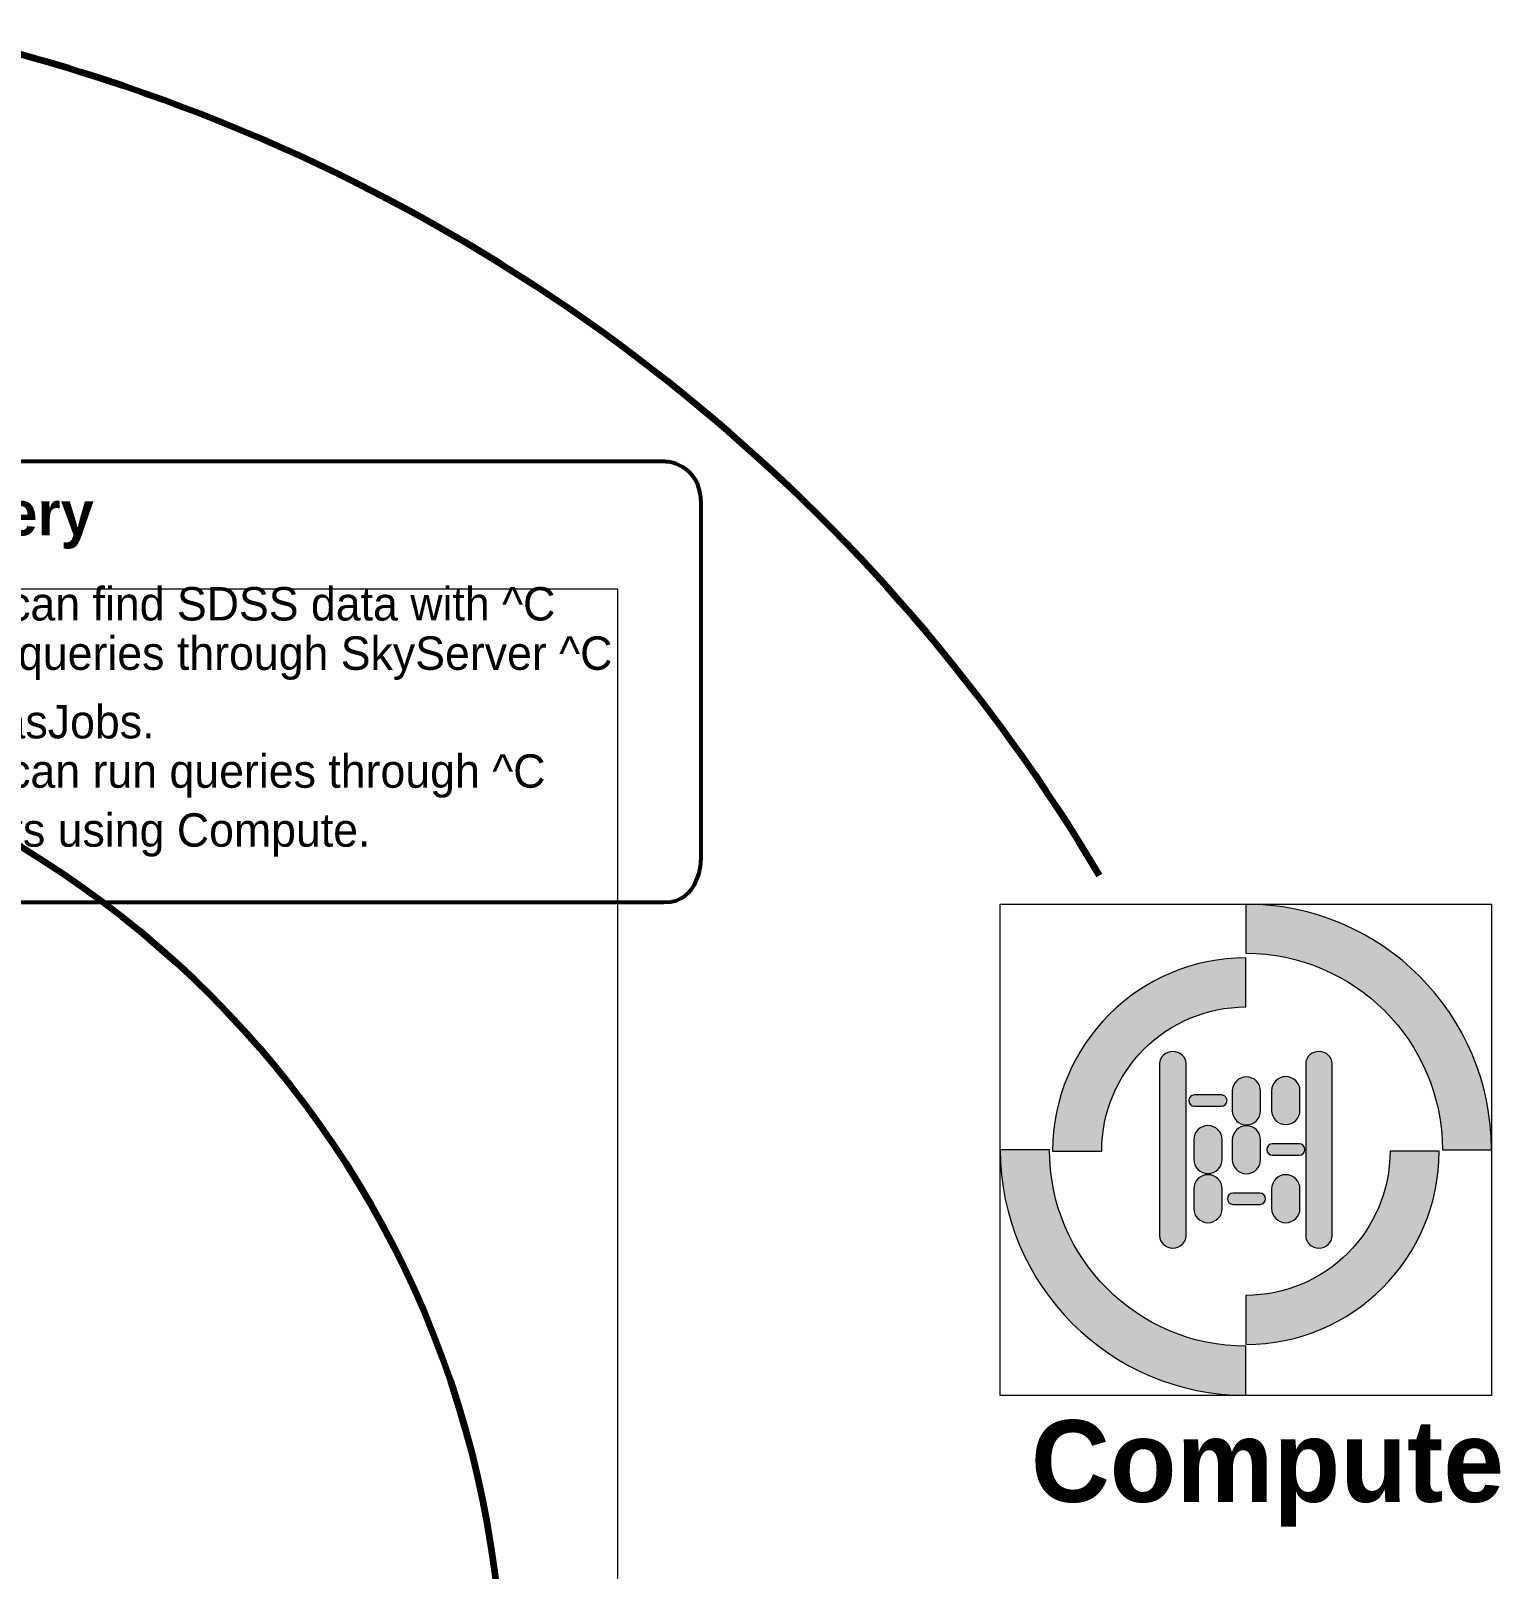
# Model space of a CAD drawing. Header units: inches. Extents: x -201 to 1228, y -1214 to 217.
# Drawn here: x 689 to 1228, y -455 to 109 of the extents above; entities that cross this region are included whole.
import ezdxf

# ---------------------------------------------------------------- set-up
doc = ezdxf.new("R2010")
doc.units = ezdxf.units.IN
doc.header["$MEASUREMENT"] = 0
doc.layers.add('Layer 1', color=7, linetype='Continuous')

# ---------------------------------------------------------------- blocks, each defined once
blk = doc.blocks.new('block 4')
at = {"layer": 'Layer 1', "lineweight": 0}
blk.add_lwpolyline([(94.14, -95.43), (904.26, -95.43), (904.26, -905.54), (94.14, -905.54), (94.14, -95.43)], dxfattribs=at)
at = {"layer": 'Layer 1', "color": 159, "lineweight": 211, "true_color": 0x1b3564}
blk.add_open_spline([(496.86, -137.43), (698.66, -137.43), (862.25, -301.03), (862.25, -502.82)], degree=3, dxfattribs=at)
blk = doc.blocks.new('block 3')
at = {"layer": 'Layer 1', "lineweight": 0}
blk.add_lwpolyline([(94.14, -95.43), (904.26, -95.43), (904.26, -905.54), (94.14, -905.54), (94.14, -95.43)], dxfattribs=at)
at = {"layer": 'Layer 1'}
blk.add_blockref('block 4', (0, 0), dxfattribs=at)
blk = doc.blocks.new('block 2')
at = {"layer": 'Layer 1'}
blk.add_blockref('block 3', (0, 0), dxfattribs=at)
blk = doc.blocks.new('block 7')
at = {"layer": 'Layer 1', "true_color": 0x1b3564}
h = blk.add_hatch(color=159, dxfattribs=at)
h.dxf.hatch_style = 2
edge = h.paths.add_edge_path()
edge.add_spline(control_points=[(1224.58, -300.92), (1224.58, -300.92), (1206.58, -300.92), (1206.58, -300.92), (1206.58, -261.22), (1174.28, -228.92), (1134.58, -228.92), (1134.58, -228.92), (1134.58, -210.92), (1134.58, -210.92), (1184.2, -210.92), (1224.58, -251.3), (1224.58, -300.92)], knot_values=[0, 0, 0, 0, 1, 1, 1, 2, 2, 2, 3, 3, 3, 4, 4, 4, 4], degree=3, periodic=0)
edge.add_line((1224.58, -300.92), (1224.58, -300.92))
at = {"layer": 'Layer 1', "true_color": 0x979797}
h = blk.add_hatch(color=252, dxfattribs=at)
h.dxf.hatch_style = 2
edge = h.paths.add_edge_path()
edge.add_spline(control_points=[(1081.73, -301.45), (1081.73, -301.45), (1063.73, -301.45), (1063.73, -301.45), (1063.73, -262.38), (1095.51, -230.6), (1134.58, -230.6), (1134.58, -230.6), (1134.58, -248.6), (1134.58, -248.6), (1105.44, -248.6), (1081.73, -272.31), (1081.73, -301.45)], knot_values=[0, 0, 0, 0, 1, 1, 1, 2, 2, 2, 3, 3, 3, 4, 4, 4, 4], degree=3, periodic=0)
edge.add_line((1081.73, -301.45), (1081.73, -301.45))
at = {"layer": 'Layer 1', "true_color": 0x1b3564}
h = blk.add_hatch(color=159, dxfattribs=at)
h.dxf.hatch_style = 2
edge = h.paths.add_edge_path()
edge.add_spline(control_points=[(1112.66, -332.42), (1112.66, -334.91), (1110.48, -336.92), (1107.8, -336.92), (1105.13, -336.92), (1102.95, -334.91), (1102.95, -332.42), (1102.95, -332.42), (1102.95, -269.42), (1102.95, -269.42), (1102.95, -266.93), (1105.13, -264.92), (1107.8, -264.92), (1110.48, -264.92), (1112.66, -266.93), (1112.66, -269.42), (1112.66, -269.42), (1112.66, -332.42), (1112.66, -332.42)], knot_values=[0, 0, 0, 0, 1, 1, 1, 2, 2, 2, 3, 3, 3, 4, 4, 4, 5, 5, 5, 6, 6, 6, 6], degree=3, periodic=1)
h = blk.add_hatch(color=159, dxfattribs=at)
h.dxf.hatch_style = 2
edge = h.paths.add_edge_path()
edge.add_spline(control_points=[(1166.2, -332.42), (1166.2, -334.9), (1164.03, -336.92), (1161.35, -336.92), (1158.67, -336.92), (1156.49, -334.9), (1156.49, -332.42), (1156.49, -332.42), (1156.49, -269.42), (1156.49, -269.42), (1156.49, -266.93), (1158.67, -264.92), (1161.35, -264.92), (1164.03, -264.92), (1166.2, -266.93), (1166.2, -269.42), (1166.2, -269.42), (1166.2, -332.42), (1166.2, -332.42)], knot_values=[0, 0, 0, 0, 1, 1, 1, 2, 2, 2, 3, 3, 3, 4, 4, 4, 5, 5, 5, 6, 6, 6, 6], degree=3, periodic=1)
h = blk.add_hatch(color=159, dxfattribs=at)
h.dxf.hatch_style = 2
edge = h.paths.add_edge_path()
edge.add_spline(control_points=[(1134.78, -291.81), (1131.91, -291.81), (1129.58, -289.48), (1129.58, -286.62), (1129.58, -286.62), (1129.58, -279.42), (1129.58, -279.42), (1129.58, -276.55), (1131.91, -274.22), (1134.78, -274.22), (1137.65, -274.22), (1139.97, -276.55), (1139.97, -279.42), (1139.97, -279.42), (1139.97, -286.62), (1139.97, -286.62), (1139.97, -289.48), (1137.65, -291.81), (1134.78, -291.81)], knot_values=[0, 0, 0, 0, 1, 1, 1, 2, 2, 2, 3, 3, 3, 4, 4, 4, 5, 5, 5, 6, 6, 6, 6], degree=3, periodic=0)
edge.add_line((1134.78, -291.81), (1134.78, -291.81))
h = blk.add_hatch(color=159, dxfattribs=at)
h.dxf.hatch_style = 2
edge = h.paths.add_edge_path()
edge.add_spline(control_points=[(1149.2, -291.71), (1146.34, -291.71), (1144.01, -289.39), (1144.01, -286.52), (1144.01, -286.52), (1144.01, -279.32), (1144.01, -279.32), (1144.01, -276.45), (1146.34, -274.13), (1149.2, -274.13), (1152.07, -274.13), (1154.4, -276.45), (1154.4, -279.32), (1154.4, -279.32), (1154.4, -286.52), (1154.4, -286.52), (1154.4, -289.39), (1152.07, -291.71), (1149.2, -291.71)], knot_values=[0, 0, 0, 0, 1, 1, 1, 2, 2, 2, 3, 3, 3, 4, 4, 4, 5, 5, 5, 6, 6, 6, 6], degree=3, periodic=0)
edge.add_line((1149.2, -291.71), (1149.2, -291.71))
h = blk.add_hatch(color=159, dxfattribs=at)
h.dxf.hatch_style = 2
edge = h.paths.add_edge_path()
edge.add_spline(control_points=[(1125.61, -285), (1125.61, -285), (1115.76, -285), (1115.76, -285), (1114.61, -285), (1113.68, -284.07), (1113.68, -282.92), (1113.68, -281.77), (1114.61, -280.84), (1115.76, -280.84), (1115.76, -280.84), (1125.61, -280.84), (1125.61, -280.84), (1126.75, -280.84), (1127.68, -281.77), (1127.68, -282.92), (1127.68, -284.07), (1126.75, -285), (1125.61, -285)], knot_values=[0, 0, 0, 0, 1, 1, 1, 2, 2, 2, 3, 3, 3, 4, 4, 4, 5, 5, 5, 6, 6, 6, 6], degree=3, periodic=0)
edge.add_line((1125.61, -285), (1125.61, -285))
h = blk.add_hatch(color=159, dxfattribs=at)
h.dxf.hatch_style = 2
edge = h.paths.add_edge_path()
edge.add_spline(control_points=[(1120.68, -309.64), (1117.81, -309.64), (1115.49, -307.32), (1115.49, -304.45), (1115.49, -304.45), (1115.49, -297.25), (1115.49, -297.25), (1115.49, -294.38), (1117.81, -292.06), (1120.68, -292.06), (1123.55, -292.06), (1125.88, -294.38), (1125.88, -297.25), (1125.88, -297.25), (1125.88, -304.45), (1125.88, -304.45), (1125.88, -307.32), (1123.55, -309.64), (1120.68, -309.64)], knot_values=[0, 0, 0, 0, 1, 1, 1, 2, 2, 2, 3, 3, 3, 4, 4, 4, 5, 5, 5, 6, 6, 6, 6], degree=3, periodic=0)
edge.add_line((1120.68, -309.64), (1120.68, -309.64))
h = blk.add_hatch(color=159, dxfattribs=at)
h.dxf.hatch_style = 2
edge = h.paths.add_edge_path()
edge.add_spline(control_points=[(1134.78, -309.72), (1131.91, -309.72), (1129.58, -307.39), (1129.58, -304.52), (1129.58, -304.52), (1129.58, -297.32), (1129.58, -297.32), (1129.58, -294.46), (1131.91, -292.13), (1134.78, -292.13), (1137.65, -292.13), (1139.97, -294.46), (1139.97, -297.32), (1139.97, -297.32), (1139.97, -304.52), (1139.97, -304.52), (1139.97, -307.39), (1137.65, -309.72), (1134.78, -309.72)], knot_values=[0, 0, 0, 0, 1, 1, 1, 2, 2, 2, 3, 3, 3, 4, 4, 4, 5, 5, 5, 6, 6, 6, 6], degree=3, periodic=0)
edge.add_line((1134.78, -309.72), (1134.78, -309.72))
h = blk.add_hatch(color=159, dxfattribs=at)
h.dxf.hatch_style = 2
edge = h.paths.add_edge_path()
edge.add_spline(control_points=[(1154.13, -302.93), (1154.13, -302.93), (1144.28, -302.93), (1144.28, -302.93), (1143.13, -302.93), (1142.2, -302), (1142.2, -300.85), (1142.2, -299.7), (1143.13, -298.77), (1144.28, -298.77), (1144.28, -298.77), (1154.13, -298.77), (1154.13, -298.77), (1155.27, -298.77), (1156.21, -299.7), (1156.21, -300.85), (1156.21, -302), (1155.27, -302.93), (1154.13, -302.93)], knot_values=[0, 0, 0, 0, 1, 1, 1, 2, 2, 2, 3, 3, 3, 4, 4, 4, 5, 5, 5, 6, 6, 6, 6], degree=3, periodic=0)
edge.add_line((1154.13, -302.93), (1154.13, -302.93))
h = blk.add_hatch(color=159, dxfattribs=at)
h.dxf.hatch_style = 2
edge = h.paths.add_edge_path()
edge.add_spline(control_points=[(1134.58, -390.92), (1084.95, -390.92), (1044.58, -350.55), (1044.58, -300.92), (1044.58, -300.92), (1062.58, -300.92), (1062.58, -300.92), (1062.58, -340.62), (1094.87, -372.92), (1134.58, -372.92), (1134.58, -372.92), (1134.58, -390.92), (1134.58, -390.92)], knot_values=[0, 0, 0, 0, 1, 1, 1, 2, 2, 2, 3, 3, 3, 4, 4, 4, 4], degree=3, periodic=1)
at = {"layer": 'Layer 1', "true_color": 0x979797}
h = blk.add_hatch(color=252, dxfattribs=at)
h.dxf.hatch_style = 2
edge = h.paths.add_edge_path()
edge.add_spline(control_points=[(1134.58, -372.29), (1134.58, -372.29), (1134.58, -354.29), (1134.58, -354.29), (1163.71, -354.29), (1187.42, -330.58), (1187.42, -301.45), (1187.42, -301.45), (1205.42, -301.45), (1205.42, -301.45), (1205.42, -340.51), (1173.64, -372.29), (1134.58, -372.29)], knot_values=[0, 0, 0, 0, 1, 1, 1, 2, 2, 2, 3, 3, 3, 4, 4, 4, 4], degree=3, periodic=0)
edge.add_line((1134.58, -372.29), (1134.58, -372.29))
at = {"layer": 'Layer 1', "true_color": 0x1b3564}
h = blk.add_hatch(color=159, dxfattribs=at)
h.dxf.hatch_style = 2
edge = h.paths.add_edge_path()
edge.add_spline(control_points=[(1120.68, -327.64), (1117.81, -327.64), (1115.49, -325.32), (1115.49, -322.45), (1115.49, -322.45), (1115.49, -315.25), (1115.49, -315.25), (1115.49, -312.38), (1117.81, -310.06), (1120.68, -310.06), (1123.55, -310.06), (1125.88, -312.38), (1125.88, -315.25), (1125.88, -315.25), (1125.88, -322.45), (1125.88, -322.45), (1125.88, -325.32), (1123.55, -327.64), (1120.68, -327.64)], knot_values=[0, 0, 0, 0, 1, 1, 1, 2, 2, 2, 3, 3, 3, 4, 4, 4, 5, 5, 5, 6, 6, 6, 6], degree=3, periodic=0)
edge.add_line((1120.68, -327.64), (1120.68, -327.64))
h = blk.add_hatch(color=159, dxfattribs=at)
h.dxf.hatch_style = 2
edge = h.paths.add_edge_path()
edge.add_spline(control_points=[(1149.2, -327.64), (1146.34, -327.64), (1144.01, -325.32), (1144.01, -322.45), (1144.01, -322.45), (1144.01, -315.25), (1144.01, -315.25), (1144.01, -312.38), (1146.34, -310.06), (1149.2, -310.06), (1152.07, -310.06), (1154.4, -312.38), (1154.4, -315.25), (1154.4, -315.25), (1154.4, -322.45), (1154.4, -322.45), (1154.4, -325.32), (1152.07, -327.64), (1149.2, -327.64)], knot_values=[0, 0, 0, 0, 1, 1, 1, 2, 2, 2, 3, 3, 3, 4, 4, 4, 5, 5, 5, 6, 6, 6, 6], degree=3, periodic=0)
edge.add_line((1149.2, -327.64), (1149.2, -327.64))
h = blk.add_hatch(color=159, dxfattribs=at)
h.dxf.hatch_style = 2
edge = h.paths.add_edge_path()
edge.add_spline(control_points=[(1139.7, -320.93), (1139.7, -320.93), (1129.85, -320.93), (1129.85, -320.93), (1128.71, -320.93), (1127.78, -320), (1127.78, -318.85), (1127.78, -317.7), (1128.71, -316.77), (1129.85, -316.77), (1129.85, -316.77), (1139.7, -316.77), (1139.7, -316.77), (1140.85, -316.77), (1141.78, -317.7), (1141.78, -318.85), (1141.78, -320), (1140.85, -320.93), (1139.7, -320.93)], knot_values=[0, 0, 0, 0, 1, 1, 1, 2, 2, 2, 3, 3, 3, 4, 4, 4, 5, 5, 5, 6, 6, 6, 6], degree=3, periodic=0)
edge.add_line((1139.7, -320.93), (1139.7, -320.93))
at = {"layer": 'Layer 1', "lineweight": 0}
blk.add_lwpolyline([(1044.58, -210.92), (1224.58, -210.92), (1224.58, -390.92), (1044.58, -390.92), (1044.58, -210.92)], dxfattribs=at)
for points, knots in [([(1224.58, -300.92), (1224.58, -300.92), (1206.58, -300.92), (1206.58, -300.92), (1206.58, -261.22), (1174.28, -228.92), (1134.58, -228.92), (1134.58, -228.92), (1134.58, -210.92), (1134.58, -210.92), (1184.2, -210.92), (1224.58, -251.3), (1224.58, -300.92)], [0, 0, 0, 0, 1, 1, 1, 2, 2, 2, 3, 3, 3, 4, 4, 4, 4]), ([(1081.73, -301.45), (1081.73, -301.45), (1063.73, -301.45), (1063.73, -301.45), (1063.73, -262.38), (1095.51, -230.6), (1134.58, -230.6), (1134.58, -230.6), (1134.58, -248.6), (1134.58, -248.6), (1105.44, -248.6), (1081.73, -272.31), (1081.73, -301.45)], [0, 0, 0, 0, 1, 1, 1, 2, 2, 2, 3, 3, 3, 4, 4, 4, 4]), ([(1112.66, -332.42), (1112.66, -334.91), (1110.48, -336.92), (1107.8, -336.92), (1105.13, -336.92), (1102.95, -334.91), (1102.95, -332.42), (1102.95, -332.42), (1102.95, -269.42), (1102.95, -269.42), (1102.95, -266.93), (1105.13, -264.92), (1107.8, -264.92), (1110.48, -264.92), (1112.66, -266.93), (1112.66, -269.42), (1112.66, -269.42), (1112.66, -332.42), (1112.66, -332.42)], [0, 0, 0, 0, 1, 1, 1, 2, 2, 2, 3, 3, 3, 4, 4, 4, 5, 5, 5, 6, 6, 6, 6]), ([(1166.2, -332.42), (1166.2, -334.9), (1164.03, -336.92), (1161.35, -336.92), (1158.67, -336.92), (1156.49, -334.9), (1156.49, -332.42), (1156.49, -332.42), (1156.49, -269.42), (1156.49, -269.42), (1156.49, -266.93), (1158.67, -264.92), (1161.35, -264.92), (1164.03, -264.92), (1166.2, -266.93), (1166.2, -269.42), (1166.2, -269.42), (1166.2, -332.42), (1166.2, -332.42)], [0, 0, 0, 0, 1, 1, 1, 2, 2, 2, 3, 3, 3, 4, 4, 4, 5, 5, 5, 6, 6, 6, 6]), ([(1134.78, -291.81), (1131.91, -291.81), (1129.58, -289.48), (1129.58, -286.62), (1129.58, -286.62), (1129.58, -279.42), (1129.58, -279.42), (1129.58, -276.55), (1131.91, -274.22), (1134.78, -274.22), (1137.65, -274.22), (1139.97, -276.55), (1139.97, -279.42), (1139.97, -279.42), (1139.97, -286.62), (1139.97, -286.62), (1139.97, -289.48), (1137.65, -291.81), (1134.78, -291.81)], [0, 0, 0, 0, 1, 1, 1, 2, 2, 2, 3, 3, 3, 4, 4, 4, 5, 5, 5, 6, 6, 6, 6]), ([(1149.2, -291.71), (1146.34, -291.71), (1144.01, -289.39), (1144.01, -286.52), (1144.01, -286.52), (1144.01, -279.32), (1144.01, -279.32), (1144.01, -276.45), (1146.34, -274.13), (1149.2, -274.13), (1152.07, -274.13), (1154.4, -276.45), (1154.4, -279.32), (1154.4, -279.32), (1154.4, -286.52), (1154.4, -286.52), (1154.4, -289.39), (1152.07, -291.71), (1149.2, -291.71)], [0, 0, 0, 0, 1, 1, 1, 2, 2, 2, 3, 3, 3, 4, 4, 4, 5, 5, 5, 6, 6, 6, 6]), ([(1125.61, -285), (1125.61, -285), (1115.76, -285), (1115.76, -285), (1114.61, -285), (1113.68, -284.07), (1113.68, -282.92), (1113.68, -281.77), (1114.61, -280.84), (1115.76, -280.84), (1115.76, -280.84), (1125.61, -280.84), (1125.61, -280.84), (1126.75, -280.84), (1127.68, -281.77), (1127.68, -282.92), (1127.68, -284.07), (1126.75, -285), (1125.61, -285)], [0, 0, 0, 0, 1, 1, 1, 2, 2, 2, 3, 3, 3, 4, 4, 4, 5, 5, 5, 6, 6, 6, 6]), ([(1120.68, -309.64), (1117.81, -309.64), (1115.49, -307.32), (1115.49, -304.45), (1115.49, -304.45), (1115.49, -297.25), (1115.49, -297.25), (1115.49, -294.38), (1117.81, -292.06), (1120.68, -292.06), (1123.55, -292.06), (1125.88, -294.38), (1125.88, -297.25), (1125.88, -297.25), (1125.88, -304.45), (1125.88, -304.45), (1125.88, -307.32), (1123.55, -309.64), (1120.68, -309.64)], [0, 0, 0, 0, 1, 1, 1, 2, 2, 2, 3, 3, 3, 4, 4, 4, 5, 5, 5, 6, 6, 6, 6]), ([(1134.78, -309.72), (1131.91, -309.72), (1129.58, -307.39), (1129.58, -304.52), (1129.58, -304.52), (1129.58, -297.32), (1129.58, -297.32), (1129.58, -294.46), (1131.91, -292.13), (1134.78, -292.13), (1137.65, -292.13), (1139.97, -294.46), (1139.97, -297.32), (1139.97, -297.32), (1139.97, -304.52), (1139.97, -304.52), (1139.97, -307.39), (1137.65, -309.72), (1134.78, -309.72)], [0, 0, 0, 0, 1, 1, 1, 2, 2, 2, 3, 3, 3, 4, 4, 4, 5, 5, 5, 6, 6, 6, 6]), ([(1154.13, -302.93), (1154.13, -302.93), (1144.28, -302.93), (1144.28, -302.93), (1143.13, -302.93), (1142.2, -302), (1142.2, -300.85), (1142.2, -299.7), (1143.13, -298.77), (1144.28, -298.77), (1144.28, -298.77), (1154.13, -298.77), (1154.13, -298.77), (1155.27, -298.77), (1156.21, -299.7), (1156.21, -300.85), (1156.21, -302), (1155.27, -302.93), (1154.13, -302.93)], [0, 0, 0, 0, 1, 1, 1, 2, 2, 2, 3, 3, 3, 4, 4, 4, 5, 5, 5, 6, 6, 6, 6]), ([(1134.58, -390.92), (1084.95, -390.92), (1044.58, -350.55), (1044.58, -300.92), (1044.58, -300.92), (1062.58, -300.92), (1062.58, -300.92), (1062.58, -340.62), (1094.87, -372.92), (1134.58, -372.92), (1134.58, -372.92), (1134.58, -390.92), (1134.58, -390.92)], [0, 0, 0, 0, 1, 1, 1, 2, 2, 2, 3, 3, 3, 4, 4, 4, 4]), ([(1134.58, -372.29), (1134.58, -372.29), (1134.58, -354.29), (1134.58, -354.29), (1163.71, -354.29), (1187.42, -330.58), (1187.42, -301.45), (1187.42, -301.45), (1205.42, -301.45), (1205.42, -301.45), (1205.42, -340.51), (1173.64, -372.29), (1134.58, -372.29)], [0, 0, 0, 0, 1, 1, 1, 2, 2, 2, 3, 3, 3, 4, 4, 4, 4]), ([(1120.68, -327.64), (1117.81, -327.64), (1115.49, -325.32), (1115.49, -322.45), (1115.49, -322.45), (1115.49, -315.25), (1115.49, -315.25), (1115.49, -312.38), (1117.81, -310.06), (1120.68, -310.06), (1123.55, -310.06), (1125.88, -312.38), (1125.88, -315.25), (1125.88, -315.25), (1125.88, -322.45), (1125.88, -322.45), (1125.88, -325.32), (1123.55, -327.64), (1120.68, -327.64)], [0, 0, 0, 0, 1, 1, 1, 2, 2, 2, 3, 3, 3, 4, 4, 4, 5, 5, 5, 6, 6, 6, 6]), ([(1149.2, -327.64), (1146.34, -327.64), (1144.01, -325.32), (1144.01, -322.45), (1144.01, -322.45), (1144.01, -315.25), (1144.01, -315.25), (1144.01, -312.38), (1146.34, -310.06), (1149.2, -310.06), (1152.07, -310.06), (1154.4, -312.38), (1154.4, -315.25), (1154.4, -315.25), (1154.4, -322.45), (1154.4, -322.45), (1154.4, -325.32), (1152.07, -327.64), (1149.2, -327.64)], [0, 0, 0, 0, 1, 1, 1, 2, 2, 2, 3, 3, 3, 4, 4, 4, 5, 5, 5, 6, 6, 6, 6]), ([(1139.7, -320.93), (1139.7, -320.93), (1129.85, -320.93), (1129.85, -320.93), (1128.71, -320.93), (1127.78, -320), (1127.78, -318.85), (1127.78, -317.7), (1128.71, -316.77), (1129.85, -316.77), (1129.85, -316.77), (1139.7, -316.77), (1139.7, -316.77), (1140.85, -316.77), (1141.78, -317.7), (1141.78, -318.85), (1141.78, -320), (1140.85, -320.93), (1139.7, -320.93)], [0, 0, 0, 0, 1, 1, 1, 2, 2, 2, 3, 3, 3, 4, 4, 4, 5, 5, 5, 6, 6, 6, 6])]:
    blk.add_open_spline(points, degree=3, knots=knots, dxfattribs=at)
blk = doc.blocks.new('block 6')
at = {"layer": 'Layer 1', "lineweight": 0}
blk.add_lwpolyline([(1044.58, -210.92), (1224.58, -210.92), (1224.58, -390.92), (1044.58, -390.92), (1044.58, -210.92)], dxfattribs=at)
at = {"layer": 'Layer 1'}
blk.add_blockref('block 7', (0, 0), dxfattribs=at)
blk = doc.blocks.new('block 5')
at = {"layer": 'Layer 1'}
blk.add_blockref('block 6', (0, 0), dxfattribs=at)
blk = doc.blocks.new('block 21')
at = {"layer": 'Layer 1', "color": 158, "lineweight": 53, "true_color": 0x072241}
blk.add_open_spline([(643.54, -48.76), (643.54, -48.76), (921.44, -48.76), (921.44, -48.76), (921.57, -48.76), (934.91, -48.94), (934.91, -64.48), (934.91, -64.48), (934.91, -194.49), (934.91, -194.49), (934.91, -194.65), (934.76, -210.21), (921.44, -210.21), (921.44, -210.21), (702.33, -210.21), (702.33, -210.21), (702.33, -210.21), (654.17, -210.21), (654.17, -210.21), (654.17, -210.21), (643.54, -210.21), (643.54, -210.21), (643.41, -210.21), (630.08, -210.03), (630.08, -194.49), (630.08, -194.49), (630.08, -64.48), (630.08, -64.48), (630.08, -64.32), (630.23, -48.76), (643.54, -48.76)], degree=3, knots=[0, 0, 0, 0, 1, 1, 1, 2, 2, 2, 3, 3, 3, 4, 4, 4, 5, 5, 5, 6, 6, 6, 7, 7, 7, 8, 8, 8, 9, 9, 9, 10, 10, 10, 10], dxfattribs=at)
at = {"layer": 'Layer 1', "color": 149, "true_color": 0x3a4250, "attachment_point": 7}
for s, insert, char_height in [('\\fQuarkBold|b0|i0|c0|p34;\\W1;Query', (649.27, -80.76), 16.32), ('\\fQuarkLight|b0|i0|c0|p34;\\W1;You can find SDSS data with ^C', (647.27, -107.16), 12.24), ('\\fQuarkLight|b0|i0|c0|p34;\\W1;SQL queries through SkyServer ^C', (647.27, -128.76), 12.24), ('\\fQuarkLight|b0|i0|c0|p34;\\W1;or CasJobs.', (647.27, -150.36), 12.24), ('\\fQuarkLight|b0|i0|c0|p34;\\W1;You can run queries through ^C', (647.27, -171.96), 12.24), ('\\fQuarkLight|b0|i0|c0|p34;\\W1;scripts using Compute.', (647.27, -193.56), 12.24)]:
    blk.add_mtext(s, dxfattribs=dict(at, insert=insert, char_height=char_height))

msp = doc.modelspace()

# ---------------------------------------------------------------- linework, layer by layer
at = {"layer": 'Layer 1', "color": 250, "lineweight": 211, "true_color": 0x231f20}
msp.add_open_spline([(1080.9, -200.4), (1001.48, -66.82), (875.07, 39.6), (715.65, 91.39), (693.86, 98.47), (671.97, 104.36), (650.06, 109.1)], degree=3, knots=[0, 0, 0, 0, 1, 1, 1, 2, 2, 2, 2], dxfattribs=at)

# ---------------------------------------------------------------- block references
at = {"layer": 'Layer 1'}
for name in ['block 21', 'block 2', 'block 5']:
    msp.add_blockref(name, (0, 0), dxfattribs=at)

# ---------------------------------------------------------------- texts
at = {"layer": 'Layer 1', "color": 250, "true_color": 0x231f20, "insert": (1055.8, -438.98), "char_height": 29.92, "attachment_point": 7}
msp.add_mtext('\\fQuarkBold|b0|i0|c0|p34;\\W1;Compute', dxfattribs=at)

doc.saveas('drawing.dxf')
